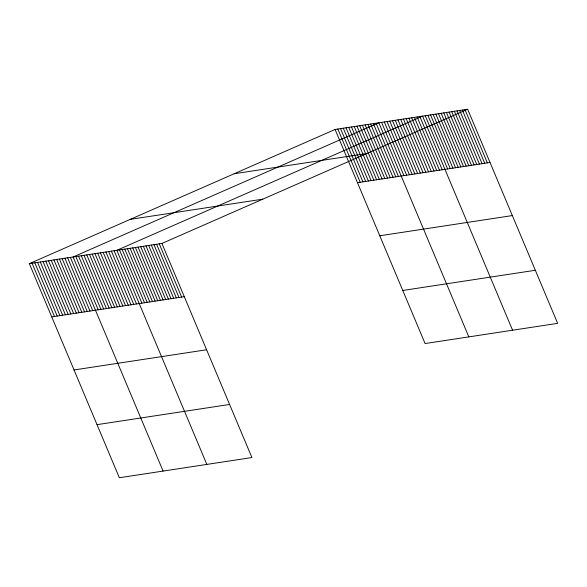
<?xml version="1.0" encoding="UTF-8"?>
<svg xmlns="http://www.w3.org/2000/svg" width="587" height="587" viewBox="0 0 587 587"><rect width="100%" height="100%" fill="white"/><g stroke="black" fill="none" stroke-linecap="round" stroke-linejoin="round"><path stroke-width="0.88" d="M29.35 263.651L161.917 243.451L251.911 457.544L119.344 477.745L29.35 263.651L335.089 129.456L467.656 109.255L557.65 323.349L425.083 343.549L335.089 129.456M161.917 243.451L467.656 109.255M234.198 173.745L366.758 153.537M357.468 182.689L490.028 162.489M130.241 219.369L262.807 199.162M379.782 235.776L512.348 215.576M51.729 316.885L184.289 296.684M402.77 290.47L535.337 270.269M74.043 369.964L206.602 349.764M97.031 424.658L229.598 404.458M464.999 109.659L487.379 162.893M462.351 110.062L484.73 163.296M459.702 110.466L482.074 163.7M457.046 110.877L479.425 164.103M454.397 111.281L476.776 164.514M451.748 111.684L474.12 164.918M449.092 112.088L471.471 165.321M446.443 112.491L468.822 165.725M443.794 112.895L466.166 166.128M441.138 113.298L463.517 166.532M438.489 113.702L460.868 166.935M435.84 114.105L458.212 167.339M433.184 114.509L455.563 167.743M430.535 114.913L452.915 168.146M427.886 115.316L450.258 168.55M425.23 115.72L447.61 168.953M512.576 330.217L422.581 116.123L116.842 250.319L206.837 464.412M419.844 116.542L442.224 169.775M417.115 116.96L439.494 170.193M414.378 117.378L436.757 170.612M411.648 117.789L434.02 171.022M408.912 118.207L431.291 171.441M406.175 118.625L428.554 171.859M403.445 119.044L425.817 172.277M400.708 119.462L423.088 172.695M397.971 119.873L420.351 173.106M395.242 120.291L417.621 173.525M392.505 120.709L414.884 173.943M389.775 121.127L412.147 174.361M387.038 121.546L409.418 174.772M384.302 121.957L406.681 175.19M381.572 122.375L403.944 175.608M468.83 336.887L378.835 122.793L73.096 256.981L163.091 471.075M376.098 123.211L398.478 176.445M373.369 123.622L395.748 176.856M370.632 124.04L393.011 177.274M367.902 124.459L390.274 177.692M365.165 124.877L387.545 178.11M362.428 125.295L384.808 178.529M359.699 125.706L382.071 178.94M356.962 126.124L379.341 179.358M354.225 126.543L376.605 179.776M351.496 126.961L373.875 180.194M348.759 127.379L371.138 180.605M346.029 127.79L368.401 181.023M343.292 128.208L365.672 181.442M340.555 128.626L362.935 181.86M337.826 129.045L360.198 182.278M159.26 243.854L181.64 297.088M156.612 244.258L178.991 297.492M153.963 244.662L176.335 297.895M151.307 245.065L173.686 298.299M148.658 245.469L171.037 298.702M146.009 245.872L168.381 299.106M143.353 246.276L165.732 299.509M140.704 246.679L163.083 299.913M138.055 247.083L160.427 300.317M135.399 247.487L157.778 300.72M132.75 247.89L155.129 301.124M130.101 248.294L152.473 301.527M127.445 248.697L149.824 301.931M124.796 249.101L147.176 302.334M122.147 249.512L144.519 302.745M119.491 249.915L141.871 303.149M114.105 250.73L136.485 303.963M111.376 251.148L133.748 304.382M108.639 251.566L131.018 304.8M105.902 251.984L128.282 305.218M103.173 252.403L125.552 305.636M100.436 252.814L122.815 306.047M97.706 253.232L120.078 306.465M94.969 253.65L117.349 306.884M92.232 254.068L114.612 307.302M89.503 254.487L111.875 307.713M86.766 254.897L109.145 308.131M84.029 255.316L106.408 308.549M81.299 255.734L103.679 308.967M78.563 256.152L100.942 309.386M75.833 256.563L98.205 309.797M70.359 257.399L92.739 310.633M67.63 257.818L90.002 311.051M64.893 258.236L87.272 311.47M62.156 258.647L84.535 311.88M59.426 259.065L81.806 312.299M56.69 259.483L79.069 312.717M53.96 259.902L76.332 313.135M51.223 260.32L73.602 313.546M48.486 260.731L70.866 313.964M45.757 261.149L68.129 314.383M43.02 261.567L65.399 314.801M40.283 261.985L62.662 315.219M37.553 262.396L59.933 315.63M34.816 262.815L57.196 316.048M32.087 263.233L54.459 316.466"/></g></svg>
